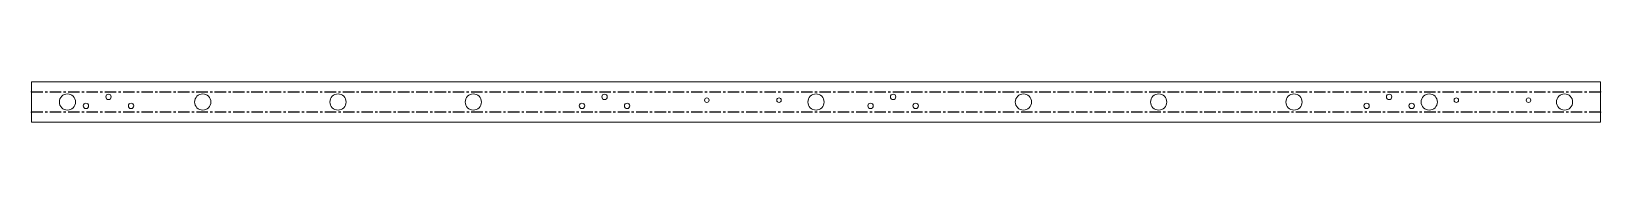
# Model space of a CAD drawing. Header units: millimetres. Extents: x -1740 to 0, y -12 to 32.
import ezdxf

# ---------------------------------------------------------------- set-up
doc = ezdxf.new("R2010")
doc.units = ezdxf.units.MM
doc.header["$PDSIZE"] = -1
doc.linetypes.add('CENTERX2', pattern=[20.32, 12.7, -2.54, 2.54, -2.54])

msp = doc.modelspace()

# ---------------------------------------------------------------- linework, layer by layer
at = {"color": 7, "linetype": 'Continuous', "lineweight": 15}
for p, q in [((-1740, 32.3), (0, 32.3)), ((-1740, 32.3), (-1740, -12.3)), ((0, -12.3), (0, 32.3)), ((0, -12.3), (-1740, -12.3))]:
    msp.add_line(p, q, dxfattribs=at)
at = {"color": 7, "linetype": 'CENTERX2'}
for p, q in [((-1740, 21.4), (0, 21.4)), ((0, -1.4), (-1740, -1.4))]:
    msp.add_line(p, q, dxfattribs=at)
at = {"color": 7, "linetype": 'Continuous', "lineweight": 15}
for centre, radius in [((-1700, 10), 9), ((-1654.5, 15.7), 3), ((-1550, 10), 9), ((-1400, 10), 9), ((-1250, 10), 9), ((-1104.5, 15.7), 3), ((-870, 10), 9), ((-784.5, 15.7), 3), ((-640, 10), 9), ((-490, 10), 9), ((-340, 10), 9), ((-234.5, 15.7), 3), ((-190, 10), 9), ((-40, 10), 9), ((-1679.5, 5.7), 3), ((-1629.5, 5.7), 3), ((-1129.5, 5.7), 3), ((-1079.5, 5.7), 3), ((-991, 12), 2.5), ((-911, 12), 2.5), ((-809.5, 5.7), 3), ((-759.5, 5.7), 3), ((-259.5, 5.7), 3), ((-209.5, 5.7), 3), ((-160, 12), 2.5), ((-80, 12), 2.5)]:
    msp.add_circle(centre, radius, dxfattribs=at)
at = {"color": 7, "linetype": 'Continuous'}
for p in [(-1740, 21.4), (0, 21.4), (-1740, -1.4), (0, -1.4)]:
    msp.add_point(p, dxfattribs=at)

doc.saveas('drawing.dxf')
